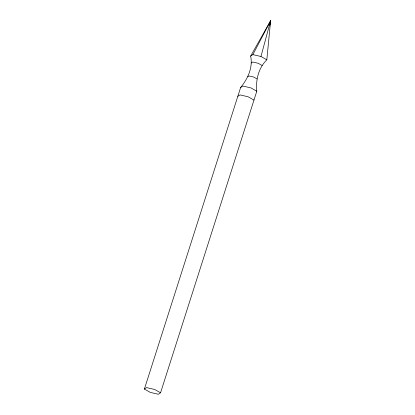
<?xml version="1.0" encoding="UTF-8"?>
<svg xmlns="http://www.w3.org/2000/svg" width="415" height="415" viewBox="0 0 415 415"><rect width="100%" height="100%" fill="white"/><g stroke="black" fill="none" stroke-linecap="round" stroke-linejoin="round"><path stroke-width="0.62" d="M256.797 91.227C255.656 79.856 258.498 67.998 266.824 59.807L270.611 20.75L250.66 56.082C253.057 67.614 247.802 78.762 240.633 87.503L144.389 389.068L150.256 392.388L158.338 394.25L160.553 392.792L256.797 91.227L250.93 87.907L242.848 86.045L240.633 87.503M269.958 25.18L270.611 20.75L252.875 54.624L250.66 56.082M266.824 59.807L260.957 56.487L270.611 20.75L269.729 23.167M269.833 23.188L270.611 20.75M251.251 63.013L252.751 62.027L258.223 63.288L262.192 65.534M247.781 76.796L249.042 75.966L253.648 77.029L256.994 78.917M237.8 96.363L240.02 94.905L248.103 96.768L253.97 100.088M144.389 389.068L146.604 387.61L154.686 389.472L160.553 392.792M252.875 54.624L260.957 56.487"/></g></svg>
